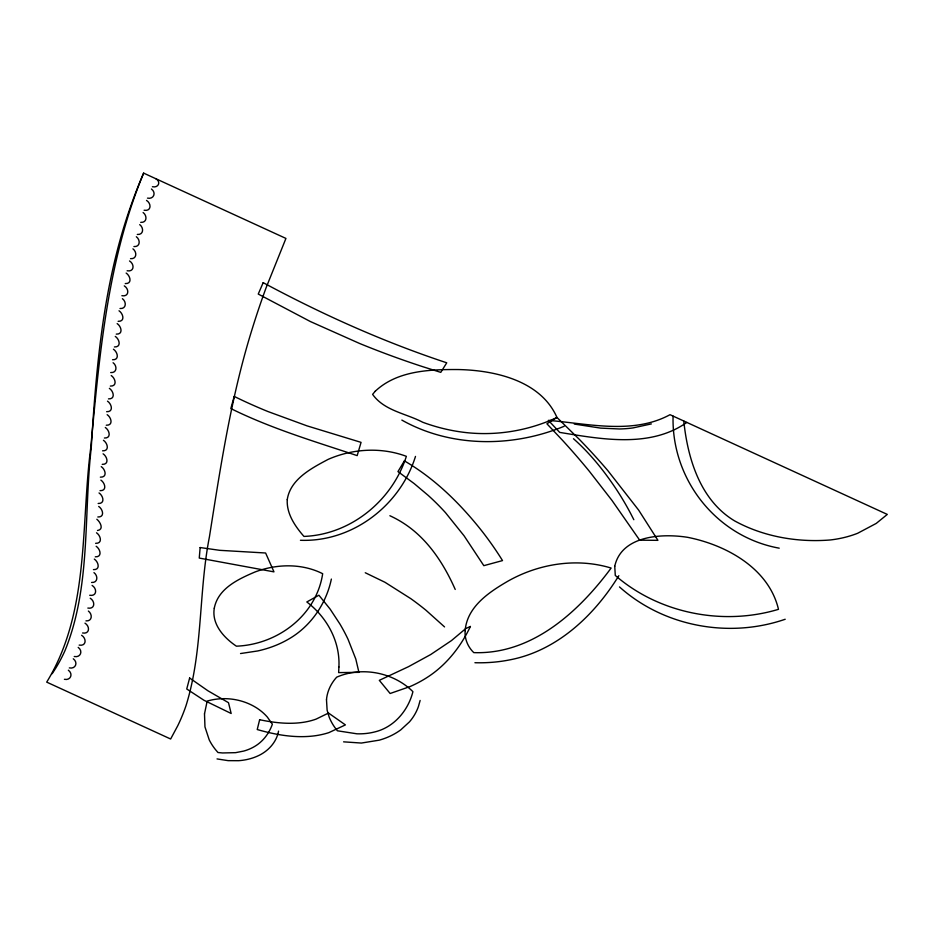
<?xml version="1.0" encoding="UTF-8"?>
<svg xmlns="http://www.w3.org/2000/svg" width="934" height="934" viewBox="0 0 934 934"><rect width="100%" height="100%" fill="white"/><g stroke="black" fill="none" stroke-linecap="round" stroke-linejoin="round"><path stroke-width="1.4" d="M278.554 731.124C276.499 742.472 267.801 751.601 257.445 756.12A64.423 47.494 26.2 0 1 238.707 760.696L228.13 760.65L217.038 758.922M331.372 579.068C326.118 604.216 310.251 627.088 287.672 639.627A137.403 101.304 26.2 0 1 257.726 650.951L240.54 653.543M420.137 700.442L418.432 706.501A86.734 63.944 26.2 0 1 409.431 721.9L400.803 729.828A92.162 67.948 26.2 0 1 379.321 740.148L361.365 743.055L343.595 741.841M415.49 456.411C400.207 505.481 352.48 542.245 300.444 540.284M143.626 173.117C107.515 260.119 99.471 355.224 90.703 448.051C80.663 526.052 89.699 612.249 46.7 682.124L170.642 739.004L177.752 725.741A321.354 236.932 26.2 0 0 186.018 705.66C203.11 651.01 198.475 592.635 209.438 536.781C220.541 466.767 231.083 396.273 252.343 328.464A1498.311 1104.677 26.2 0 1 266.237 287.403L285.932 238.427L143.626 173.117L140.497 180.519A892.799 658.236 26.2 0 0 131.332 204.464C103.405 282.535 96.272 365.696 91.24 447.853C83.535 515.323 91.112 586.447 65.006 650.589A276.569 203.916 26.2 0 1 55.83 668.008L52.176 673.694M618.833 575.694C594.141 615.775 556.477 651.348 508.773 660.058A153.865 113.446 26.2 0 1 474.927 662.72M686.84 422.413C649.982 448.39 601.146 439.143 559.699 432.395L548.386 420.37C588.175 423.686 632.972 434.8 670.017 414.696L887.3 514.412L876.22 523.425L857.692 533.256A124.584 91.859 26.2 0 1 830.139 539.98C797.543 542.596 763.393 536.723 734.614 520.892C700.255 500.297 687.681 458.606 683.781 421.012M564.183 426.254C512.661 447.561 451.075 447.795 401.842 420.09M785.202 619.254C729.127 638.634 663.852 626.702 619.487 586.926M651.372 423.908L632.96 427.924A116.948 86.22 26.2 0 1 619.382 428.975L600.597 428.111L574.293 424.059M97.498 530.5C104.328 529.59 100.195 521.837 96.844 519.269M125.261 283.586C132.546 283.936 130.293 275.775 126.148 273.067M118.139 321.319C125.425 321.658 123.171 313.509 119.027 310.788M116.283 334.127C123.557 334.477 121.303 326.316 117.159 323.608M114.415 346.946C121.689 347.285 119.447 339.124 115.291 336.415M112.547 359.753C119.832 360.092 117.579 351.931 113.434 349.223M110.352 386.081C117.626 386.419 115.384 378.258 111.228 375.55M108.484 398.888C115.769 399.227 113.516 391.066 109.371 388.357M106.628 411.696C113.901 412.034 111.648 403.885 107.503 401.165M106.289 425.215C113.563 425.554 111.321 417.393 107.165 414.684M104.421 438.023C111.706 438.361 109.453 430.2 105.308 427.492M102.565 450.83C109.838 451.169 107.585 443.02 103.44 440.299M102.226 464.35C109.5 464.688 107.258 456.528 103.102 453.819M100.358 477.157C107.644 477.496 105.39 469.335 101.246 466.626M100.031 490.665C107.305 491.004 105.052 482.855 100.907 480.134M98.163 503.473C105.437 503.823 103.195 495.662 99.039 492.954M97.825 516.992C105.11 517.331 102.857 509.17 98.712 506.462M95.63 543.319C102.915 543.658 100.662 535.497 96.506 532.789M95.291 556.827C102.577 557.166 100.323 549.005 96.179 546.297M93.435 569.635C100.709 569.973 98.467 561.824 94.311 559.104M140.707 222.35C147.14 222.922 147.339 215.626 143.112 212.52M137.31 234.457C143.743 235.029 143.953 227.733 139.726 224.627M133.924 246.564C140.345 247.148 140.555 239.851 136.329 236.734M130.526 258.671C136.959 259.255 137.158 251.958 132.932 248.841M120.007 308.512C126.44 309.084 126.639 301.787 122.412 298.682M110.691 372.561C117.112 373.145 117.322 365.848 113.096 362.731M91.567 582.454C98 583.026 98.198 575.729 93.972 572.624M85.975 620.876C92.408 621.46 92.606 614.163 88.38 611.058M144.105 210.243C151.425 211.586 151.6 203.554 146.51 200.413M127.129 270.778C134.449 272.121 134.624 264.1 129.534 260.96M121.875 295.704C129.184 297.047 129.371 289.015 124.28 285.874M89.699 595.262C97.019 596.604 97.206 588.572 92.116 585.431M87.843 608.069C95.151 609.412 95.338 601.391 90.248 598.239M82.577 632.983C89.897 634.326 90.073 626.305 84.994 623.165M79.18 645.102C86.5 646.445 86.687 638.412 81.597 635.272M147.502 198.136C153.771 199.491 156.492 192.708 151.436 189.007M74.265 656.509C80.534 657.863 83.254 651.08 78.199 647.379M69.338 667.903C75.619 669.269 78.328 662.486 73.272 658.785M64.411 679.31C70.692 680.676 73.401 673.893 68.345 670.192M152.417 186.73C158.336 188.119 161.348 181.955 155.873 178.744M779.225 548.176C716.448 536.805 671.348 479.597 673.075 416.097M365.264 572.752L384.936 582.256L410.773 598.636A227.266 167.548 26.2 0 1 425.927 610.206L444.549 626.912M573.476 438.723C590.171 453.457 604.193 471.016 616.487 489.533A302.616 223.109 26.2 0 1 630.625 513.455L633.836 519.713M455.22 589.447C444.012 564.066 428.181 539.583 404.714 523.986A79.81 58.842 26.2 0 0 389.887 515.731M465.132 630.719C464.478 638.879 467.922 646.993 473.783 652.621C531.948 654.711 578.695 611.863 611.128 568.059C576.873 557.61 538.953 563.622 508.038 581.1C489.066 592.109 467.047 606.715 465.132 630.719M287.252 499.62C286.446 513.758 295.074 526.239 303.947 536.42C350.81 534.657 392.315 500.542 406.36 456.329C381.247 446.942 352.632 448.647 328.196 459.353C311.699 468.121 290.276 479.177 287.252 499.62M614.747 566.249L615.284 575.437C659.171 613.556 723.044 626.014 778.477 609.33C768.857 568.339 726.138 544.896 687.587 537.319C662.229 533.302 621.53 535.334 614.747 566.249M326.491 699.718L327.122 710.179L329.2 717.172A52.432 38.656 26.2 0 0 334.827 727.458L337.361 730.785L356.928 733.809A64.177 47.319 26.2 0 0 374.592 731.964C393.961 727.434 408.228 710.517 412.921 691.662C393.471 672.328 361.867 666.199 336.684 677.173C331.033 683.373 327.18 691.312 326.491 699.718M338.902 667.004L338.645 672.608L358.925 672.352L355.807 659.054L348.078 639.37A201.312 148.424 26.2 0 0 339.953 624.064L330.134 609.108L318.903 595.215L306.819 601.963C326.865 617.176 340.28 641.471 338.902 667.004M204.499 713.856L204.966 726.909L209.239 739.903A53.658 39.555 26.2 0 0 215.334 749.418L217.972 752.524L222.514 752.956L235.59 752.664L243.704 751.076A59.356 43.758 26.2 0 0 254.667 746.441C263.061 741.503 269.19 733.318 272.378 724.189L267.334 717.067A39.567 29.176 26.2 0 0 257.282 708.334C242.677 698.795 223.88 696.169 207.173 701.095L204.499 713.856M200.145 547.546L199.257 558.077L273.977 571.865L265.618 552.998L219.7 550.324L200.145 547.546M214.283 608.209C211.539 624.297 224.02 637.875 236.395 646.176C277.48 644.6 316.322 615.564 322.674 573.709C301.729 563.144 276.546 563.844 254.924 572.017C238.298 579.115 218.007 588.513 214.283 608.209M259.64 719.717L257.235 729.536C275.693 734.836 295.121 738.28 314.338 735.864A92.046 67.867 26.2 0 0 328.861 732.63L345.405 724.901L328.523 713.051L316.112 719.11A79.518 58.632 26.2 0 1 305.079 722.029C289.984 724.644 274.514 722.834 259.64 719.717M189.637 678.026L186.742 688.988L203.986 700.278L231.165 713.483L228.491 702.683L207.92 690.775L189.637 678.026M234.212 396.448L230.815 408.555C271.222 428.554 314.513 441.455 357.173 455.617L361.061 442.366L307.076 425.881L267.895 411.52A402.052 296.417 26.2 0 1 242.91 400.604L234.212 396.448M263.178 282.652L258.251 294.058L310.357 321.529L359.532 343.443A686.957 506.473 26.2 0 0 423.265 366.852L440.778 372.362L446.744 362.801C383.267 341.786 322.043 314.303 263.178 282.652M470.409 626.481C460.742 646.702 446.382 665.043 427.398 677.267A169.953 125.296 26.2 0 1 409.944 686.607L390.132 693.495L379.309 680.337L408.52 666.666L430.726 654.524L451.484 640.572L465.868 628.489L470.409 626.481M404.399 460.882L397.942 471.588L414.147 483.567L428.087 495.312A203.052 149.709 26.2 0 1 445.518 512.696L464.105 535.847L483.824 565.665L502.515 560.587A321.448 236.991 26.2 0 0 481.874 531.037C460.205 503.613 434.754 478.558 404.399 460.882M375.258 391.229L372.608 394.37C384.189 410.785 406.092 413.47 422.717 422.25A143.486 105.787 26.2 0 0 460.625 431.893C493.257 436.598 527.103 431.391 556.968 417.475L579.477 439.517A562.712 414.871 26.2 0 1 607.836 470.619L638.658 510.127L657.933 540.342L639.673 540.167L611.933 500.355L589.366 471.32A644.425 475.114 26.2 0 0 562.373 440.171L546.915 423.791L556.968 417.475C540.844 380.675 495.02 370.319 458.501 369.549C429.99 369.362 397.195 370.518 375.258 391.229"/></g></svg>
